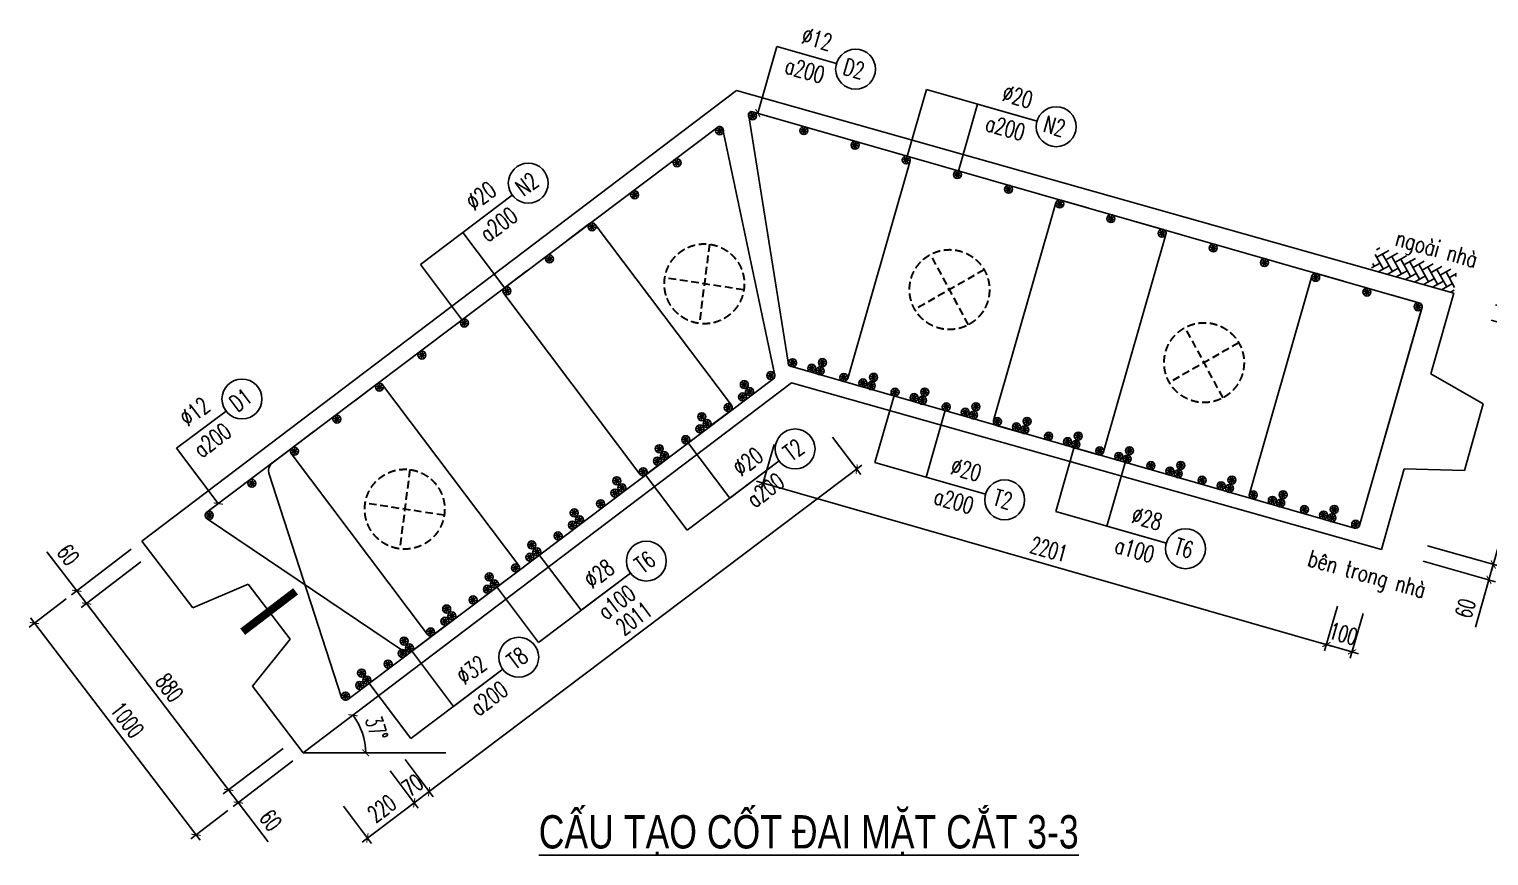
# Model space of a CAD drawing. Header units: millimetres. Extents: x -143483 to 1166745, y -1448440 to -1202244.
# Drawn here: x 600831 to 622762, y -1271234 to -1258819 of the extents above; entities that cross this region are included whole.
import ezdxf
from ezdxf.enums import TextEntityAlignment as Align

# ---------------------------------------------------------------- set-up
doc = ezdxf.new("R2010")
doc.units = ezdxf.units.MM
doc.header["$LTSCALE"] = 30
doc.header["$PDMODE"] = 3
doc.linetypes.add('DASHED', pattern=[19.05, 12.7, -6.35])
doc.layers.get('0').update_dxf_attribs({"lineweight": 9})
doc.layers.get('Defpoints').update_dxf_attribs({"lineweight": 9})
for name, color, linetype in [('ccu11-Cotthep', 9, 'Continuous'), ('ccu11-Dim', 8, 'Continuous'), ('ccu11-Hatch', 8, 'Continuous'), ('ccu11-Text', 31, 'Continuous'), ('ccu11-Thay', 7, 'Continuous'), ('ccu11-Thep', 4, 'Continuous'), ('ccu11-Thep doc', 4, 'Continuous'), ('ccu11-Thepdai', 6, 'Continuous')]:
    doc.layers.add(name, color=color, linetype=linetype)
doc.layers.add('ccu11-Khuat', color=9, linetype='DASHED', lineweight=30)
doc.layers.add('Vicom_thep doc', color=1, linetype='Continuous', lineweight=35)
doc.styles.add('ccu11-dim', font='vnsimli.shx', dxfattribs={"width": 0.65, "bigfont": 'bigfont.shx'})
doc.styles.add('ccu11-VnAvH-B', font='VHAVANB.TTF')
doc.styles.add('ccu11-vnsimli', font='vnsimli.shx', dxfattribs={"width": 0.8, "bigfont": 'vns.shx'})
doc.styles.add('ccu11-vnsimple', font='vnsimple.shx', dxfattribs={"bigfont": 'bigfont.shx'})
doc.styles.add('ccu11_simli', font='vnsimli.shx', dxfattribs={"width": 0.8})
doc.dimstyles.new('ccu11-100', dxfattribs={"dimscale": 100, "dimtxt": 2.5, "dimasz": 1, "dimexe": 1, "dimexo": 2, "dimgap": 1, "dimtad": 1, "dimdec": 0, "dimdsep": 46, "dimtxsty": 'ccu11-dim', "dimblk": 'ARCHTICK', "dimcen": -1, "dimdle": 1, "dimclrd": 256, "dimclre": 256, "dimclrt": 3, "dimadec": 0, "dimazin": 2, "dimtfac": 0.1, "dimtdec": 0, "dimtmove": 0, "dimatfit": 1, "dimldrblk": 'ARCHTICK', "dimfxl": 0, "dimtvp": 0.833333, "dimtolj": 1, "dimtzin": 12, "dimarcsym": 0})
doc.dimstyles.new('ccu11-100x4', dxfattribs={"dimscale": 100, "dimtxt": 2.5, "dimasz": 1, "dimexe": 1, "dimexo": 2, "dimgap": 1, "dimtad": 1, "dimdec": 0, "dimlfac": 0.25, "dimdsep": 46, "dimtxsty": 'ccu11-dim', "dimblk": 'ARCHTICK', "dimcen": -1, "dimdle": 1, "dimclrd": 256, "dimclre": 256, "dimclrt": 3, "dimadec": 0, "dimazin": 2, "dimtfac": 0.1, "dimtdec": 0, "dimtmove": 0, "dimatfit": 1, "dimldrblk": 'ARCHTICK', "dimfxl": 0, "dimtvp": 0.833333, "dimtolj": 1, "dimtzin": 12, "dimarcsym": 0})

# ---------------------------------------------------------------- blocks, each defined once
blk = doc.blocks.new('_ARCHTICK')
at = {"color": 0, "linetype": 'ByBlock', "const_width": 0.15}
blk.add_lwpolyline([(-0.5, -0.5), (0.5, 0.5)], dxfattribs=at)
blk = doc.blocks.new('*D2979')
at = {"layer": 'ccu11-Dim', "lineweight": -2, "transparency": 16777216}
blk.add_arc((604950, -1269689), 937, 360, 37.1599, dxfattribs=at)
at = {"layer": 'Defpoints', "color": 0, "transparency": 16777216}
for p in [(612286, -1264129), (605865, -1269488), (604950, -1269689), (604950, -1269689), (608129, -1269689)]:
    blk.add_point(p, dxfattribs=at)
at = {"layer": 'ccu11-Dim', "lineweight": -2, "transparency": 16777216, "xscale": 100, "yscale": 100, "zscale": 100}
for p, rotation in [((605696, -1269123), 127.1599090469775), ((605887, -1269689), 269.9999999999999)]:
    blk.add_blockref('_ARCHTICK', p, dxfattribs=dict(at, rotation=rotation))
at = {"layer": 'ccu11-Dim', "color": 3, "transparency": 16777216, "insert": (606051, -1269319), "char_height": 250, "attachment_point": 5, "rotation": 288.58, "style": 'ccu11-dim'}
blk.add_mtext('\\A1;37\\M+1818B', dxfattribs=at)
blk = doc.blocks.new('*D2980')
at = {"layer": 'ccu11-Dim', "linetype": 'ByBlock', "lineweight": -2, "ltscale": 30, "transparency": 16777216}
for p, q in [((601547, -1267254), (601098, -1266666)), ((602365, -1266630), (601467, -1267315)), ((602510, -1266821), (601613, -1267505)), ((601693, -1267445), (601547, -1267254)), ((601693, -1267445), (601753, -1267524))]:
    blk.add_line(p, q, dxfattribs=at)
at = {"layer": 'Defpoints', "color": 0, "linetype": 'ByBlock', "ltscale": 30, "transparency": 16777216}
for p in [(602524, -1266509), (602669, -1266700), (601693, -1267445)]:
    blk.add_point(p, dxfattribs=at)
at = {"layer": 'ccu11-Dim', "linetype": 'ByBlock', "lineweight": -2, "ltscale": 30, "transparency": 16777216, "xscale": 100, "yscale": 100, "zscale": 100}
for p, rotation in [((601547, -1267254), 307.3414812402038), ((601693, -1267445), 127.3414812402038)]:
    blk.add_blockref('_ARCHTICK', p, dxfattribs=dict(at, rotation=rotation))
at = {"layer": 'ccu11-Dim', "color": 3, "linetype": 'ByBlock', "ltscale": 30, "transparency": 16777216, "insert": (601418, -1266714), "char_height": 250, "attachment_point": 5, "rotation": 307.3415, "style": 'ccu11-dim'}
blk.add_mtext('\\A1;60', dxfattribs=at)
blk = doc.blocks.new('*D2981')
at = {"layer": 'ccu11-Dim', "linetype": 'ByBlock', "lineweight": -2, "ltscale": 30, "transparency": 16777216}
for p, q in [((602510, -1266821), (601613, -1267505)), ((601632, -1267365), (603888, -1270323)), ((604645, -1269620), (603748, -1270304))]:
    blk.add_line(p, q, dxfattribs=at)
at = {"layer": 'Defpoints', "color": 0, "linetype": 'ByBlock', "ltscale": 30, "transparency": 16777216}
for p in [(602669, -1266700), (604804, -1269498), (603828, -1270243)]:
    blk.add_point(p, dxfattribs=at)
at = {"layer": 'ccu11-Dim', "linetype": 'ByBlock', "lineweight": -2, "ltscale": 30, "transparency": 16777216, "xscale": 100, "yscale": 100, "zscale": 100}
for p, rotation in [((601693, -1267445), 127.3414812402038), ((603828, -1270243), 307.3414812402038)]:
    blk.add_blockref('_ARCHTICK', p, dxfattribs=dict(at, rotation=rotation))
at = {"layer": 'ccu11-Dim', "color": 3, "linetype": 'ByBlock', "ltscale": 30, "transparency": 16777216, "insert": (602939, -1268708), "char_height": 250, "attachment_point": 5, "rotation": 307.3415, "style": 'ccu11-dim'}
blk.add_mtext('\\A1;880', dxfattribs=at)
blk = doc.blocks.new('*D2982')
at = {"layer": 'ccu11-Dim', "linetype": 'ByBlock', "lineweight": -2, "ltscale": 30, "transparency": 16777216}
for p, q in [((604645, -1269620), (603748, -1270304)), ((604791, -1269810), (603894, -1270495)), ((603828, -1270243), (603767, -1270164)), ((603828, -1270243), (603973, -1270434)), ((603973, -1270434), (604422, -1271022))]:
    blk.add_line(p, q, dxfattribs=at)
at = {"layer": 'Defpoints', "color": 0, "linetype": 'ByBlock', "ltscale": 30, "transparency": 16777216}
for p in [(604804, -1269498), (604950, -1269689), (603828, -1270243)]:
    blk.add_point(p, dxfattribs=at)
at = {"layer": 'ccu11-Dim', "linetype": 'ByBlock', "lineweight": -2, "ltscale": 30, "transparency": 16777216, "xscale": 100, "yscale": 100, "zscale": 100}
for p, rotation in [((603828, -1270243), 307.3414812402038), ((603973, -1270434), 127.3414812402038)]:
    blk.add_blockref('_ARCHTICK', p, dxfattribs=dict(at, rotation=rotation))
at = {"layer": 'ccu11-Dim', "color": 3, "linetype": 'ByBlock', "ltscale": 30, "transparency": 16777216, "insert": (604460, -1270701), "char_height": 250, "attachment_point": 5, "rotation": 307.3415, "style": 'ccu11-dim'}
blk.add_mtext('\\A1;60', dxfattribs=at)
blk = doc.blocks.new('*D2983')
at = {"layer": 'ccu11-Dim', "linetype": 'ByBlock', "lineweight": -2, "ltscale": 30, "transparency": 16777216}
for p, q in [((601388, -1267375), (600831, -1267800)), ((600850, -1267660), (603398, -1270999)), ((603814, -1270555), (603258, -1270980))]:
    blk.add_line(p, q, dxfattribs=at)
at = {"layer": 'Defpoints', "color": 0, "linetype": 'ByBlock', "ltscale": 30, "transparency": 16777216}
for p in [(601547, -1267254), (603973, -1270434), (603337, -1270919)]:
    blk.add_point(p, dxfattribs=at)
at = {"layer": 'ccu11-Dim', "linetype": 'ByBlock', "lineweight": -2, "ltscale": 30, "transparency": 16777216, "xscale": 100, "yscale": 100, "zscale": 100}
for p, rotation in [((600911, -1267739), 127.3414812402038), ((603337, -1270919), 307.3414812402038)]:
    blk.add_blockref('_ARCHTICK', p, dxfattribs=dict(at, rotation=rotation))
at = {"layer": 'ccu11-Dim', "color": 3, "linetype": 'ByBlock', "ltscale": 30, "transparency": 16777216, "insert": (602303, -1269193), "char_height": 250, "attachment_point": 5, "rotation": 307.3415, "style": 'ccu11-dim'}
blk.add_mtext('\\A1;1000', dxfattribs=at)
blk = doc.blocks.new('*D2984')
at = {"layer": 'ccu11-Dim', "linetype": 'ByBlock', "lineweight": -2, "ltscale": 30, "transparency": 16777216}
for p, q in [((623851, -1263240), (624053, -1262528)), ((622862, -1262961), (623948, -1263267)), ((622797, -1263191), (623882, -1263498)), ((623786, -1263471), (623851, -1263240)), ((623786, -1263471), (623759, -1263567))]:
    blk.add_line(p, q, dxfattribs=at)
at = {"layer": 'Defpoints', "color": 0, "linetype": 'ByBlock', "ltscale": 30, "transparency": 16777216}
for p in [(622669, -1262906), (622604, -1263137), (623786, -1263471)]:
    blk.add_point(p, dxfattribs=at)
at = {"layer": 'ccu11-Dim', "linetype": 'ByBlock', "lineweight": -2, "ltscale": 30, "transparency": 16777216, "xscale": 100, "yscale": 100, "zscale": 100}
for p, rotation in [((623851, -1263240), 254.2212265871178), ((623786, -1263471), 74.22122658711788)]:
    blk.add_blockref('_ARCHTICK', p, dxfattribs=dict(at, rotation=rotation))
at = {"layer": 'ccu11-Dim', "color": 3, "linetype": 'ByBlock', "ltscale": 30, "transparency": 16777216, "insert": (623773, -1262690), "char_height": 250, "attachment_point": 5, "rotation": 74.2212, "style": 'ccu11-dim'}
blk.add_mtext('\\A1;60', dxfattribs=at)
blk = doc.blocks.new('*D2985')
at = {"layer": 'ccu11-Dim', "linetype": 'ByBlock', "lineweight": -2, "ltscale": 30, "transparency": 16777216}
for p, q in [((622797, -1263191), (623882, -1263498)), ((623813, -1263375), (622802, -1266955)), ((621839, -1266579), (622925, -1266886))]:
    blk.add_line(p, q, dxfattribs=at)
at = {"layer": 'Defpoints', "color": 0, "linetype": 'ByBlock', "ltscale": 30, "transparency": 16777216}
for p in [(622604, -1263137), (621647, -1266524), (622829, -1266858)]:
    blk.add_point(p, dxfattribs=at)
at = {"layer": 'ccu11-Dim', "linetype": 'ByBlock', "lineweight": -2, "ltscale": 30, "transparency": 16777216, "xscale": 100, "yscale": 100, "zscale": 100}
for p, rotation in [((623786, -1263471), 74.22122658711785), ((622829, -1266858), 254.2212265871178)]:
    blk.add_blockref('_ARCHTICK', p, dxfattribs=dict(at, rotation=rotation))
at = {"layer": 'ccu11-Dim', "color": 3, "linetype": 'ByBlock', "ltscale": 30, "transparency": 16777216, "insert": (623091, -1265104), "char_height": 250, "attachment_point": 5, "rotation": 74.2212, "style": 'ccu11-dim'}
blk.add_mtext('\\A1;880', dxfattribs=at)
blk = doc.blocks.new('*D2986')
at = {"layer": 'ccu11-Dim', "linetype": 'ByBlock', "lineweight": -2, "ltscale": 30, "transparency": 16777216}
for p, q in [((621839, -1266579), (622925, -1266886)), ((621774, -1266810), (622860, -1267117)), ((622829, -1266858), (622764, -1267089)), ((622829, -1266858), (622856, -1266762)), ((622764, -1267089), (622563, -1267801))]:
    blk.add_line(p, q, dxfattribs=at)
at = {"layer": 'Defpoints', "color": 0, "linetype": 'ByBlock', "ltscale": 30, "transparency": 16777216}
for p in [(621647, -1266524), (621582, -1266755), (622829, -1266858)]:
    blk.add_point(p, dxfattribs=at)
at = {"layer": 'ccu11-Dim', "linetype": 'ByBlock', "lineweight": -2, "ltscale": 30, "transparency": 16777216, "xscale": 100, "yscale": 100, "zscale": 100}
for p, rotation in [((622829, -1266858), 254.2212265871178), ((622764, -1267089), 74.22122658711785)]:
    blk.add_blockref('_ARCHTICK', p, dxfattribs=dict(at, rotation=rotation))
at = {"layer": 'ccu11-Dim', "color": 3, "linetype": 'ByBlock', "ltscale": 30, "transparency": 16777216, "insert": (622409, -1267517), "char_height": 250, "attachment_point": 5, "rotation": 74.2212, "style": 'ccu11-dim'}
blk.add_mtext('\\A1;60', dxfattribs=at)
blk = doc.blocks.new('MCT')
at = {"ltscale": 0.005}
for p, q in [((-0.49, 0), (0.49, 0)), ((0.35, -0.35), (-0.35, 0.35)), ((-0.35, -0.35), (0.35, 0.35)), ((0, -0.49), (0, 0.49))]:
    blk.add_line(p, q, dxfattribs=at)
blk.add_circle((0, 0), 0.492, dxfattribs=at)
blk = doc.blocks.new('*U1134')
at = {"layer": 'ccu11-Thep doc', "xscale": -121.9200000001001, "yscale": 121.9200000001001, "zscale": 121.92, "rotation": 270}
blk.add_blockref('MCT', (0, 0), dxfattribs=at)
blk = doc.blocks.new('*U1135')
at = {"layer": 'ccu11-Thep doc', "color": 0, "linetype": 'ByBlock', "lineweight": -2, "transparency": 16777216}
for p in [(0, 0), (800, 0), (1600, 0), (2400, 0), (3200, 0), (4000, 0), (4800, 0), (5600, 0), (6400, 0), (7200, 0), (8000, 0), (8800, 0)]:
    blk.add_blockref('*U1134', p, dxfattribs=at)
blk = doc.blocks.new('*U1136')
at = {"layer": 'ccu11-Thep doc', "xscale": -121.9200000001001, "yscale": 121.9200000001001, "zscale": 121.92, "rotation": 270}
blk.add_blockref('MCT', (0, 0), dxfattribs=at)
blk = doc.blocks.new('*U1137')
at = {"layer": 'ccu11-Thep doc', "color": 0, "linetype": 'ByBlock', "lineweight": -2, "transparency": 16777216}
for p in [(0, 0), (800, 0), (1600, 0), (2400, 0), (3200, 0), (4000, 0), (4800, 0), (5600, 0), (6400, 0), (7200, 0), (8000, 0)]:
    blk.add_blockref('*U1136', p, dxfattribs=at)
blk = doc.blocks.new('SHD')
at = {"layer": 'ccu11-Cotthep'}
blk.add_circle((300, 0), 300, dxfattribs=at)
at = {"layer": 'ccu11-Cotthep', "color": 31, "style": 'ccu11_simli', "width": 0.8}
blk.add_attdef('DK', text='', height=250, dxfattribs=at).set_placement((-101, 65), align=Align.BOTTOM_RIGHT)
blk.add_attdef('KH', text='', height=250, dxfattribs=at).set_placement((300, 0), align=Align.MIDDLE)
blk.add_attdef('KC', text='', height=250, dxfattribs=at).set_placement((-101, -142), align=Align.TOP_RIGHT)
blk = doc.blocks.new('*D2988')
at = {"layer": 'ccu11-Dim', "linetype": 'ByBlock', "lineweight": -2, "ltscale": 30, "transparency": 16777216}
for p, q in [((606255, -1269958), (606676, -1270517)), ((605833, -1271027), (606696, -1270377)), ((605552, -1270488), (605973, -1271047))]:
    blk.add_line(p, q, dxfattribs=at)
at = {"layer": 'Defpoints', "color": 0, "linetype": 'ByBlock', "ltscale": 30, "transparency": 16777216}
for p in [(606134, -1269799), (605431, -1270328), (606616, -1270438)]:
    blk.add_point(p, dxfattribs=at)
at = {"layer": 'ccu11-Dim', "linetype": 'ByBlock', "lineweight": -2, "ltscale": 30, "transparency": 16777216, "xscale": 100, "yscale": 100, "zscale": 100}
for p, rotation in [((606616, -1270438), 37.00000000449226), ((605913, -1270967), 217.0000000044922)]:
    blk.add_blockref('_ARCHTICK', p, dxfattribs=dict(at, rotation=rotation))
at = {"layer": 'ccu11-Dim', "color": 3, "linetype": 'ByBlock', "ltscale": 30, "transparency": 16777216, "insert": (606129, -1270523), "char_height": 250, "attachment_point": 5, "rotation": 37, "style": 'ccu11-dim'}
blk.add_mtext('\\A1;220', dxfattribs=at)
blk = doc.blocks.new('*D2989')
at = {"layer": 'ccu11-Dim', "linetype": 'ByBlock', "lineweight": -2, "ltscale": 30, "transparency": 16777216}
for p, q in [((606255, -1269958), (606676, -1270517)), ((606478, -1269790), (606900, -1270349)), ((606616, -1270438), (606839, -1270269)), ((606839, -1270269), (606919, -1270209)), ((606616, -1270438), (606536, -1270498))]:
    blk.add_line(p, q, dxfattribs=at)
at = {"layer": 'Defpoints', "color": 0, "linetype": 'ByBlock', "ltscale": 30, "transparency": 16777216}
for p in [(606358, -1269630), (606134, -1269799), (606839, -1270269)]:
    blk.add_point(p, dxfattribs=at)
at = {"layer": 'ccu11-Dim', "linetype": 'ByBlock', "lineweight": -2, "ltscale": 30, "transparency": 16777216, "xscale": 100, "yscale": 100, "zscale": 100}
for p, rotation in [((606839, -1270269), 217.0000000044922), ((606616, -1270438), 37.00000000449227)]:
    blk.add_blockref('_ARCHTICK', p, dxfattribs=dict(at, rotation=rotation))
at = {"layer": 'ccu11-Dim', "color": 3, "linetype": 'ByBlock', "ltscale": 30, "transparency": 16777216, "insert": (606592, -1270174), "char_height": 250, "attachment_point": 5, "rotation": 37, "style": 'ccu11-dim'}
blk.add_mtext('\\A1;70', dxfattribs=at)
blk = doc.blocks.new('*D2990')
at = {"layer": 'ccu11-Dim', "linetype": 'ByBlock', "lineweight": -2, "ltscale": 30, "transparency": 16777216}
for p, q in [((612903, -1264948), (613325, -1265507)), ((613344, -1265367), (606759, -1270329)), ((606478, -1269790), (606900, -1270349))]:
    blk.add_line(p, q, dxfattribs=at)
at = {"layer": 'Defpoints', "color": 0, "linetype": 'ByBlock', "ltscale": 30, "transparency": 16777216}
for p in [(612783, -1264788), (606358, -1269630), (606839, -1270269)]:
    blk.add_point(p, dxfattribs=at)
at = {"layer": 'ccu11-Dim', "linetype": 'ByBlock', "lineweight": -2, "ltscale": 30, "transparency": 16777216, "xscale": 100, "yscale": 100, "zscale": 100}
for p, rotation in [((613264, -1265427), 37.00000000449227), ((606839, -1270269), 217.0000000044922)]:
    blk.add_blockref('_ARCHTICK', p, dxfattribs=dict(at, rotation=rotation))
at = {"layer": 'ccu11-Dim', "color": 3, "linetype": 'ByBlock', "ltscale": 30, "transparency": 16777216, "insert": (609917, -1267668), "char_height": 250, "attachment_point": 5, "rotation": 37, "style": 'ccu11-dim'}
blk.add_mtext('\\A1;2011', dxfattribs=at)
blk = doc.blocks.new('*U1140')
at = {"layer": 'ccu11-Thep doc', "xscale": -121.9200000001001, "yscale": 121.9200000001001, "zscale": 121.92, "rotation": 270}
blk.add_blockref('MCT', (0, 0), dxfattribs=at)
blk = doc.blocks.new('*U1141')
at = {"layer": 'ccu11-Thep doc', "color": 0, "linetype": 'ByBlock', "lineweight": -2, "transparency": 16777216}
for p in [(0, 0), (800, 0), (1600, 0), (2400, 0), (3200, 0), (4000, 0), (4800, 0), (5600, 0), (6400, 0), (7200, 0), (8000, 0), (8800, 0), (9600, 0), (10400, 0)]:
    blk.add_blockref('*U1140', p, dxfattribs=at)
blk = doc.blocks.new('*U1138')
at = {"layer": 'ccu11-Thep doc', "xscale": -121.9200000001001, "yscale": 121.9200000001001, "zscale": 121.92, "rotation": 270}
blk.add_blockref('MCT', (0, 0), dxfattribs=at)
blk = doc.blocks.new('*U1139')
at = {"layer": 'ccu11-Thep doc', "color": 0, "linetype": 'ByBlock', "lineweight": -2, "transparency": 16777216}
for p in [(0, 0), (800, 0), (1600, 0), (2400, 0), (3200, 0), (4000, 0), (4800, 0), (5600, 0), (6400, 0), (7200, 0), (8000, 0), (8800, 0)]:
    blk.add_blockref('*U1138', p, dxfattribs=at)
blk = doc.blocks.new('*D2991')
at = {"layer": 'ccu11-Dim', "linetype": 'ByBlock', "lineweight": -2, "ltscale": 30, "transparency": 16777216}
for p, q in [((612024, -1265054), (611830, -1265730)), ((620418, -1268088), (611761, -1265606)), ((620487, -1267484), (620294, -1268157))]:
    blk.add_line(p, q, dxfattribs=at)
at = {"layer": 'Defpoints', "color": 0, "linetype": 'ByBlock', "ltscale": 30, "transparency": 16777216}
for p in [(612079, -1264861), (611857, -1265634), (620542, -1267292)]:
    blk.add_point(p, dxfattribs=at)
at = {"layer": 'ccu11-Dim', "linetype": 'ByBlock', "lineweight": -2, "ltscale": 30, "transparency": 16777216, "xscale": 100, "yscale": 100, "zscale": 100}
for p, rotation in [((611857, -1265634), 163.9999999969048), ((620322, -1268061), 343.9999999969048)]:
    blk.add_blockref('_ARCHTICK', p, dxfattribs=dict(at, rotation=rotation))
at = {"layer": 'ccu11-Dim', "color": 3, "linetype": 'ByBlock', "ltscale": 30, "transparency": 16777216, "insert": (616152, -1266631), "char_height": 250, "attachment_point": 5, "rotation": 344, "style": 'ccu11-dim'}
blk.add_mtext('\\A1;2201', dxfattribs=at)
blk = doc.blocks.new('*D2992')
at = {"layer": 'ccu11-Dim', "linetype": 'ByBlock', "lineweight": -2, "ltscale": 30, "transparency": 16777216}
for p, q in [((620487, -1267484), (620294, -1268157)), ((620872, -1267594), (620679, -1268267)), ((620322, -1268061), (620226, -1268033)), ((620322, -1268061), (620706, -1268171)), ((620706, -1268171), (620802, -1268199))]:
    blk.add_line(p, q, dxfattribs=at)
at = {"layer": 'Defpoints', "color": 0, "linetype": 'ByBlock', "ltscale": 30, "transparency": 16777216}
for p in [(620542, -1267292), (620927, -1267402), (620706, -1268171)]:
    blk.add_point(p, dxfattribs=at)
at = {"layer": 'ccu11-Dim', "linetype": 'ByBlock', "lineweight": -2, "ltscale": 30, "transparency": 16777216, "xscale": 100, "yscale": 100, "zscale": 100}
for p, rotation in [((620322, -1268061), 343.9999999969048), ((620706, -1268171), 163.9999999969048)]:
    blk.add_blockref('_ARCHTICK', p, dxfattribs=dict(at, rotation=rotation))
at = {"layer": 'ccu11-Dim', "color": 3, "linetype": 'ByBlock', "ltscale": 30, "transparency": 16777216, "insert": (620576, -1267900), "char_height": 250, "attachment_point": 5, "rotation": 344, "style": 'ccu11-dim'}
blk.add_mtext('\\A1;100', dxfattribs=at)
blk = doc.blocks.new('ccu11_block_thep')
at = {"layer": 'ccu11-Thep', "color": 3}
for p, q in [((-0.4, 0), (0.4, 0)), ((-0.28, 0.28), (0.28, -0.28)), ((0.28, 0.28), (-0.28, -0.28)), ((0, 0.4), (0, -0.4))]:
    blk.add_line(p, q, dxfattribs=at)
at = {"layer": 'ccu11-Thep', "color": 1, "const_width": 0.0667}
blk.add_lwpolyline([(-0.4, 0, 1), (0.4, 0, 1), (-0.4, 0, 1)], format="xyb", dxfattribs=at)
at = {"layer": 'ccu11-Thep', "color": 1}
blk.add_circle((0, 0), 0.4, dxfattribs=at)
blk = doc.blocks.new('*U1142')
at = {"layer": 'Vicom_thep doc', "xscale": -150, "yscale": 150, "zscale": 150, "rotation": 180}
blk.add_blockref('ccu11_block_thep', (0, 0), dxfattribs=at)
blk = doc.blocks.new('*U1143')
at = {"layer": 'ccu11-Thep doc', "color": 0, "linetype": 'ByBlock', "lineweight": -2, "transparency": 16777216}
for p in [(0, 0), (800, 0), (1600, 0), (2400, 0), (3200, 0), (4000, 0), (4800, 0), (5600, 0), (6400, 0), (7200, 0)]:
    blk.add_blockref('*U1142', p, dxfattribs=at)
blk = doc.blocks.new('*U1152')
at = {"layer": 'Vicom_thep doc', "xscale": -150, "yscale": 150, "zscale": 150, "rotation": 180}
blk.add_blockref('ccu11_block_thep', (0, 0), dxfattribs=at)
blk = doc.blocks.new('*U1153')
at = {"layer": 'ccu11-Thep doc', "color": 0, "linetype": 'ByBlock', "lineweight": -2, "transparency": 16777216}
for p in [(0, 0), (800, 0), (1600, 0), (2400, 0), (3200, 0), (4000, 0), (4800, 0), (5600, 0), (6400, 0), (7200, 0)]:
    blk.add_blockref('*U1152', p, dxfattribs=at)
blk = doc.blocks.new('*U1130')
at = {"layer": 'Vicom_thep doc', "xscale": -150, "yscale": 150, "zscale": 150, "rotation": 180}
blk.add_blockref('ccu11_block_thep', (0, 0), dxfattribs=at)
blk = doc.blocks.new('*U1131')
at = {"layer": 'ccu11-Thep doc', "color": 0, "linetype": 'ByBlock', "lineweight": -2, "transparency": 16777216}
for p in [(0, 0), (800, 0), (1600, 0), (2400, 0), (3200, 0), (4000, 0), (4800, 0), (5600, 0), (6400, 0), (7200, 0), (8000, 0)]:
    blk.add_blockref('*U1130', p, dxfattribs=at)
blk = doc.blocks.new('*U1132')
at = {"layer": 'Vicom_thep doc', "xscale": -150, "yscale": 150, "zscale": 150, "rotation": 180}
blk.add_blockref('ccu11_block_thep', (0, 0), dxfattribs=at)
blk = doc.blocks.new('*U1133')
at = {"layer": 'ccu11-Thep doc', "color": 0, "linetype": 'ByBlock', "lineweight": -2, "transparency": 16777216}
for p in [(0, 0), (800, 0), (1600, 0), (2400, 0), (3200, 0), (4000, 0), (4800, 0), (5600, 0), (6400, 0), (7200, 0), (8000, 0)]:
    blk.add_blockref('*U1132', p, dxfattribs=at)
blk = doc.blocks.new('*U1165')
at = {"layer": 'Vicom_thep doc', "xscale": -150, "yscale": 150, "zscale": 150, "rotation": 180}
blk.add_blockref('ccu11_block_thep', (0, 0), dxfattribs=at)
blk = doc.blocks.new('*U1166')
at = {"layer": 'ccu11-Thep doc', "color": 0, "linetype": 'ByBlock', "lineweight": -2, "transparency": 16777216}
for p in [(0, 0), (800, 0), (1600, 0), (2400, 0), (3200, 0), (4000, 0), (4800, 0), (5600, 0), (6400, 0), (7200, 0)]:
    blk.add_blockref('*U1165', p, dxfattribs=at)
blk = doc.blocks.new('*U1167')
at = {"layer": 'Vicom_thep doc', "xscale": -150, "yscale": 150, "zscale": 150, "rotation": 180}
blk.add_blockref('ccu11_block_thep', (0, 0), dxfattribs=at)
blk = doc.blocks.new('*U1168')
at = {"layer": 'ccu11-Thep doc', "color": 0, "linetype": 'ByBlock', "lineweight": -2, "transparency": 16777216}
for p in [(0, 0), (800, 0), (1600, 0), (2400, 0), (3200, 0), (4000, 0), (4800, 0), (5600, 0), (6400, 0), (7200, 0), (8000, 0)]:
    blk.add_blockref('*U1167', p, dxfattribs=at)

msp = doc.modelspace()

# ---------------------------------------------------------------- hatches: boundary and pattern name
at = {"layer": 'ccu11-Hatch', "ltscale": 10}
h = msp.add_hatch(dxfattribs=at)
h.set_pattern_fill('AR-HBONE', color=256, scale=25, angle=254.221227, style=0)
h.set_pattern_definition([(29.2212266, (-2034888.12, 1334059.86), (136.0924299, -38.4558258), [300, -100]), (299.2212266, (-2034800.84, 1334108.68), (136.0924299, -38.4558258), [300, -100])])
h.paths.add_polyline_path([(621087.22, -1262092.52), (620991.31, -1262431.96), (622234.97, -1262783.38), (622283.81, -1262452.9)])

# ---------------------------------------------------------------- linework, layer by layer
at = {"layer": 'ccu11-Dim'}
msp.add_lwpolyline([(604949.82, -1269689), (607092.26, -1269689)], dxfattribs=at)
at = {"layer": 'ccu11-Khuat', "ltscale": 0.3}
for p, q in [((611051.58, -1262048.1), (610898.92, -1263238.35)), ((614943.17, -1263258.11), (614374.1, -1262201.63)), ((615179.86, -1262432.67), (614137.41, -1263027.06)), ((611568.36, -1262733.89), (610382.14, -1262552.56)), ((618768.47, -1264355), (618199.4, -1263298.51)), ((619005.16, -1263529.56), (617962.71, -1264123.95)), ((606550.02, -1265433.31), (606397.36, -1266623.56)), ((607066.8, -1266119.1), (605880.58, -1265937.77))]:
    msp.add_line(p, q, dxfattribs=at)
for centre in [(610975.25, -1262643.23), (614658.64, -1262729.87), (618483.94, -1263826.76), (606473.69, -1266028.44)]:
    msp.add_circle(centre, 600, dxfattribs=at)
at = {"layer": 'ccu11-Thay'}
for p, q in [((611457, -1259737.83), (602523.55, -1266508.84)), ((622234.97, -1262783.38), (611457, -1259737.83)), ((622234.97, -1262783.38), (621892.34, -1263995.9)), ((621892.34, -1263995.9), (622679.13, -1264446.84)), ((604949.82, -1269689), (612285.91, -1264128.69)), ((612285.91, -1264128.69), (621147.27, -1266632.65)), ((622679.13, -1264446.84), (622396.33, -1265447.65)), ((621489.9, -1265420.13), (621147.27, -1266632.65)), ((622396.33, -1265447.65), (621489.9, -1265420.13)), ((603287.83, -1267510.6), (602523.56, -1266508.86)), ((604120.72, -1267151.88), (603287.83, -1267510.6)), ((604185.54, -1268687.25), (604751.54, -1267978.71)), ((604949.82, -1269689), (604185.54, -1268687.25))]:
    msp.add_line(p, q, dxfattribs=at)
msp.add_lwpolyline([(604120.72, -1267151.88), (604751.54, -1267978.71)], dxfattribs=at)
at = {"layer": 'ccu11-Thep', "const_width": 120}
msp.add_lwpolyline([(604833.83, -1267261.87), (604038.8, -1267868.43)], dxfattribs=at)
at = {"layer": 'ccu11-Thepdai'}
for points in [[(612268.48, -1263882.05), (620744.55, -1266312.52, 0.41421356), (620818.76, -1266271.38), (621758.69, -1262993.48, 0.41421356), (621724.41, -1262931.64), (611700.71, -1260057.39, 0.41421356), (611638.86, -1260091.67), (612234.2, -1263820.2, 0.41421356), (612268.48, -1263882.05)], [(605041.53, -1264911.86), (604466.14, -1265345.44, 0.23620228), (604432.69, -1265486.78), (605525.29, -1268854.03, 0.5204497), (605618.77, -1268884.39), (612017.06, -1264062.93, 0.41421356), (612026.9, -1263992.91), (611246.51, -1260298.67, 0.41421356), (611176.49, -1260288.83), (603500.38, -1266073.19, 0.5204497), (603503.79, -1266171.42), (606439.45, -1268149.83, 0.23620228), (606584.53, -1268156.64), (607159.92, -1267723.05)], [(613620.97, -1260608.01), (614024.7, -1260723.78, -0.41421356), (614065.84, -1260798), (613128.67, -1264066.29, -0.41421356), (613054.46, -1264107.42), (612650.73, -1263991.66)], [(616735.46, -1261501.08), (616331.73, -1261385.31, 0.41421356), (616257.51, -1261426.45), (615320.35, -1264694.74, 0.41421356), (615361.48, -1264768.95), (615765.21, -1264884.72)], [(608916.35, -1261991.97), (609251.77, -1261739.21, -0.41421356), (609335.8, -1261751.02), (611381.97, -1264466.38, -0.41421356), (611370.16, -1264550.41), (611034.74, -1264803.17)], [(617466.02, -1261710.56), (617869.75, -1261826.33, -0.41421356), (617910.88, -1261900.55), (616973.72, -1265168.84, -0.41421356), (616899.5, -1265209.97), (616495.77, -1265094.2)], [(608309.38, -1262449.35), (607973.96, -1262702.11, 0.41421356), (607962.15, -1262786.14), (610008.32, -1265501.5, 0.41421356), (610092.35, -1265513.31), (610427.77, -1265260.55)], [(620580.5, -1262603.63), (620176.77, -1262487.86, 0.41421356), (620102.56, -1262529), (619165.39, -1265797.29, 0.41421356), (619206.53, -1265871.5), (619610.26, -1265987.27)], [(621311.06, -1262813.11), (621714.79, -1262928.88, -0.41421356), (621755.93, -1263003.09), (620818.76, -1266271.38, -0.41421356), (620744.55, -1266312.52), (620340.82, -1266196.75)], [(605721.81, -1264399.23), (606057.23, -1264146.47, -0.41421356), (606141.26, -1264158.28), (608187.43, -1266873.64, -0.41421356), (608175.62, -1266957.67), (607840.19, -1267210.43)], [(605114.84, -1264856.61), (604779.42, -1265109.37, 0.41421356), (604767.61, -1265193.4), (606813.78, -1267908.76, 0.41421356), (606897.8, -1267920.57), (607233.23, -1267667.81)]]:
    msp.add_lwpolyline(points, format="xyb", dxfattribs=at)

# ---------------------------------------------------------------- block references
at = {"layer": 'ccu11-Cotthep'}
ref = msp.add_blockref('SHD', (612959.37, -1259336.02), dxfattribs=dict(at, rotation=344))
ref.add_attrib('KH', 'D2', dxfattribs={"color": 31, "height": 250, "rotation": 344, "style": 'ccu11-vnsimple', "width": 0.7}).set_placement((613223.72, -1259411.82), align=Align.MIDDLE_CENTER)
ref.add_attrib('KC', 'a200', dxfattribs={"color": 31, "height": 250, "rotation": 344, "style": 'ccu11-vnsimple', "width": 0.7}).set_placement((612519.83, -1259314.01), align=Align.TOP_CENTER)
ref.add_attrib('DK', '`12', dxfattribs={"color": 31, "height": 250, "rotation": 344, "style": 'ccu11-vnsimple', "width": 0.7}).set_placement((612614.01, -1259158.97), align=Align.BOTTOM_CENTER)
ref = msp.add_blockref('SHD', (615973.48, -1260200.3), dxfattribs=dict(at, rotation=344))
ref.add_attrib('KH', 'N2', dxfattribs={"color": 31, "height": 250, "rotation": 344, "style": 'ccu11-vnsimple', "width": 0.7}).set_placement((616237.83, -1260276.1), align=Align.MIDDLE_CENTER)
ref.add_attrib('KC', 'a200', dxfattribs={"color": 31, "height": 250, "rotation": 344, "style": 'ccu11-vnsimple', "width": 0.7}).set_placement((615533.94, -1260178.3), align=Align.TOP_CENTER)
ref.add_attrib('DK', '`20', dxfattribs={"color": 31, "height": 250, "rotation": 344, "style": 'ccu11-vnsimple', "width": 0.7}).set_placement((615628.12, -1260023.25), align=Align.BOTTOM_CENTER)
ref = msp.add_blockref('SHD', (608089.79, -1261312.16), dxfattribs=dict(at, rotation=37))
ref.add_attrib('KH', 'N2', dxfattribs={"color": 31, "height": 250, "rotation": 37, "style": 'ccu11-vnsimple', "width": 0.7}).set_placement((608309.41, -1261146.66), align=Align.MIDDLE_CENTER)
ref.add_attrib('KC', 'a200', dxfattribs={"color": 31, "height": 250, "rotation": 37, "style": 'ccu11-vnsimple', "width": 0.7}).set_placement((607807.69, -1261649.95), align=Align.TOP_CENTER)
ref.add_attrib('DK', '`20', dxfattribs={"color": 31, "height": 250, "rotation": 37, "style": 'ccu11-vnsimple', "width": 0.7}).set_placement((607740.54, -1261481.42), align=Align.BOTTOM_CENTER)
ref = msp.add_blockref('SHD', (603788.49, -1264553.42), dxfattribs=dict(at, rotation=37))
ref.add_attrib('KH', 'D1', dxfattribs={"color": 31, "height": 250, "rotation": 37, "style": 'ccu11-vnsimple', "width": 0.7}).set_placement((604008.12, -1264387.92), align=Align.MIDDLE_CENTER)
ref.add_attrib('KC', 'a200', dxfattribs={"color": 31, "height": 250, "rotation": 37, "style": 'ccu11-vnsimple', "width": 0.7}).set_placement((603506.4, -1264891.21), align=Align.TOP_CENTER)
ref.add_attrib('DK', '`12', dxfattribs={"color": 31, "height": 250, "rotation": 37, "style": 'ccu11-vnsimple', "width": 0.7}).set_placement((603439.25, -1264722.68), align=Align.BOTTOM_CENTER)
ref = msp.add_blockref('SHD', (612099.29, -1265303.64), dxfattribs=dict(at, rotation=37))
ref.add_attrib('KH', 'T2', dxfattribs={"color": 31, "height": 250, "rotation": 37, "style": 'ccu11-vnsimple', "width": 0.7}).set_placement((612318.91, -1265138.14), align=Align.MIDDLE_CENTER)
ref.add_attrib('KC', 'a200', dxfattribs={"color": 31, "height": 250, "rotation": 37, "style": 'ccu11-vnsimple', "width": 0.7}).set_placement((611817.19, -1265641.43), align=Align.TOP_CENTER)
ref.add_attrib('DK', '`20', dxfattribs={"color": 31, "height": 250, "rotation": 37, "style": 'ccu11-vnsimple', "width": 0.7}).set_placement((611750.05, -1265472.9), align=Align.BOTTOM_CENTER)
ref = msp.add_blockref('SHD', (615198.73, -1265804.57), dxfattribs=dict(at, rotation=344))
ref.add_attrib('KH', 'T2', dxfattribs={"color": 31, "height": 250, "rotation": 344, "style": 'ccu11-vnsimple', "width": 0.7}).set_placement((615463.07, -1265880.37), align=Align.MIDDLE_CENTER)
ref.add_attrib('KC', 'a200', dxfattribs={"color": 31, "height": 250, "rotation": 344, "style": 'ccu11-vnsimple', "width": 0.7}).set_placement((614759.18, -1265782.56), align=Align.TOP_CENTER)
ref.add_attrib('DK', '`20', dxfattribs={"color": 31, "height": 250, "rotation": 344, "style": 'ccu11-vnsimple', "width": 0.7}).set_placement((614853.37, -1265627.51), align=Align.BOTTOM_CENTER)
ref = msp.add_blockref('SHD', (617916.95, -1266538.99), dxfattribs=dict(at, rotation=344))
ref.add_attrib('KH', 'T6', dxfattribs={"color": 31, "height": 250, "rotation": 344, "style": 'ccu11-vnsimple', "width": 0.7}).set_placement((618181.3, -1266614.79), align=Align.MIDDLE_CENTER)
ref.add_attrib('KC', 'a100', dxfattribs={"color": 31, "height": 250, "rotation": 344, "style": 'ccu11-vnsimple', "width": 0.7}).set_placement((617477.41, -1266516.98), align=Align.TOP_CENTER)
ref.add_attrib('DK', '`28', dxfattribs={"color": 31, "height": 250, "rotation": 344, "style": 'ccu11-vnsimple', "width": 0.7}).set_placement((617571.59, -1266361.93), align=Align.BOTTOM_CENTER)
ref = msp.add_blockref('SHD', (609864.04, -1266988.02), dxfattribs=dict(at, rotation=37))
ref.add_attrib('KH', 'T6', dxfattribs={"color": 31, "height": 250, "rotation": 37, "style": 'ccu11-vnsimple', "width": 0.7}).set_placement((610083.67, -1266822.52), align=Align.MIDDLE_CENTER)
ref.add_attrib('KC', 'a100', dxfattribs={"color": 31, "height": 250, "rotation": 37, "style": 'ccu11-vnsimple', "width": 0.7}).set_placement((609581.95, -1267325.81), align=Align.TOP_CENTER)
ref.add_attrib('DK', '`28', dxfattribs={"color": 31, "height": 250, "rotation": 37, "style": 'ccu11-vnsimple', "width": 0.7}).set_placement((609514.8, -1267157.28), align=Align.BOTTOM_CENTER)
ref = msp.add_blockref('SHD', (607947.32, -1268432.37), dxfattribs=dict(at, rotation=37))
ref.add_attrib('KH', 'T8', dxfattribs={"color": 31, "height": 250, "rotation": 37, "style": 'ccu11-vnsimple', "width": 0.7}).set_placement((608166.94, -1268266.87), align=Align.MIDDLE_CENTER)
ref.add_attrib('KC', 'a200', dxfattribs={"color": 31, "height": 250, "rotation": 37, "style": 'ccu11-vnsimple', "width": 0.7}).set_placement((607665.22, -1268770.16), align=Align.TOP_CENTER)
ref.add_attrib('DK', '`32', dxfattribs={"color": 31, "height": 250, "rotation": 37, "style": 'ccu11-vnsimple', "width": 0.7}).set_placement((607598.08, -1268601.64), align=Align.BOTTOM_CENTER)
at = {"layer": 'ccu11-Thep doc', "xscale": -1}
for name, p, rotation in [('*U1141', (621698.26, -1262986.56), 344), ('*U1135', (611204.61, -1260342.77), 37.00000000000003)]:
    msp.add_blockref(name, p, dxfattribs=dict(at, rotation=rotation))
at = {"layer": 'ccu11-Thep doc'}
for name, p, rotation in [('*U1139', (620761.09, -1266254.85), 164), ('*U1168', (612588.12, -1263911.29), 344), ('*U1133', (612749.05, -1263827.06), 344), ('*U1137', (611972.96, -1264021.03), 217), ('*U1131', (612713.18, -1263952.13), 344), ('*U1166', (605798.6, -1268674.9), 37), ('*U1153', (605825.96, -1268490.21), 37), ('*U1143', (605904.27, -1268594.13), 37)]:
    msp.add_blockref(name, p, dxfattribs=dict(at, rotation=rotation))
at = {"layer": 'ccu11-Thep doc', "xscale": -121.9200000001001, "yscale": 121.9200000001001, "zscale": 121.9200000001001, "rotation": 307}
msp.add_blockref('MCT', (603537.43, -1266120.41), dxfattribs=at)

# ---------------------------------------------------------------- texts
at = {"layer": 'ccu11-Text', "linetype": 'Continuous', "style": 'ccu11-vnsimli', "width": 0.75}
for s, p in [('ngoµi nhµ', (621943.83, -1262235.42)), ('bªn trong nhµ', (620899.46, -1267122.18))]:
    msp.add_text(s, height=250, rotation=344.221227, dxfattribs=at).set_placement(p, align=Align.CENTER)
at = {"layer": 'ccu11-Text', "color": 6, "style": 'ccu11-VnAvH-B', "width": 0.8}
msp.add_text('%%UcÊu t¹o cèt ®ai mÆt c¾t 3-3', height=500, dxfattribs=at).set_placement((612543.37, -1271123.62), align=Align.CENTER)

# ---------------------------------------------------------------- dimensions: what is measured, and where the dimension line sits
at = {"layer": 'ccu11-Dim', "linetype": 'ByBlock', "ltscale": 30}
for base, p1, p2, angle, picture, middle in [((623786.17, -1263471.1), (622669.33, -1262906.12), (622604.07, -1263137.07), 74.221227, '*D2984', (623989.57, -1262751.3)), ((601692.52, -1267444.77), (602523.56, -1266508.86), (602669.13, -1266699.67), 127.341481, '*D2980', (601238.82, -1266850.09)), ((622829, -1266858.47), (621581.63, -1266755.39), (621646.89, -1266524.44), 254.221227, '*D2986', (622625.61, -1267578.27)), ((603827.62, -1270243.29), (604949.82, -1269689), (604804.24, -1269498.19), 307.341481, '*D2982', (604281.32, -1270837.96))]:
    dim = msp.add_linear_dim(base=base, p1=p1, p2=p2, angle=angle, dimstyle='ccu11-100x4', dxfattribs=at)
    dim.commit()
    dim.dimension.update_dxf_attribs({"geometry": picture, "text_midpoint": middle, "dimtype": 160})
for base, p1, p2, angle, override, picture, middle in [((622829, -1266858.47), (622604.07, -1263137.07), (621646.89, -1266524.44), 74.221227, {"dimtmove": 1}, '*D2985', (623091.07, -1265103.6)), ((603827.62, -1270243.29), (602669.13, -1266699.67), (604804.24, -1269498.19), 127.341481, {"dimtmove": 1}, '*D2981', (602938.95, -1268707.55)), ((620706.15, -1268171.02), (620542.16, -1267291.75), (620926.66, -1267402.01), 164, {"dimtix": 1}, '*D2992', (620575.92, -1267899.61)), ((606839.35, -1270268.99), (606134.28, -1269798.59), (606357.9, -1269630.09), 217, {"dimtix": 1}, '*D2989', (606592.13, -1270173.56))]:
    dim = msp.add_linear_dim(base=base, p1=p1, p2=p2, angle=angle, dimstyle='ccu11-100x4', override=override, dxfattribs=at)
    dim.commit()
    dim.dimension.update_dxf_attribs({"geometry": picture, "text_midpoint": middle})
at = {"layer": 'ccu11-Dim'}
dim = msp.add_angular_dim_2l(base=(605864.76, -1269488.06), line1=((604949.82, -1269689), (608129.14, -1269689)), line2=((604949.82, -1269689), (612285.91, -1264128.69)), dimstyle='ccu11-100', dxfattribs=at)
dim.commit()
dim.dimension.update_dxf_attribs({"geometry": '*D2979', "text_midpoint": (606051.01, -1269318.83)})
at = {"layer": 'ccu11-Dim', "linetype": 'ByBlock', "ltscale": 30}
for base, p1, p2, angle, picture, middle in [((606839.35, -1270268.99), (612783.04, -1264788.4), (606357.9, -1269630.09), 217, '*D2990', (609916.51, -1267668.46)), ((611857.41, -1265633.68), (620542.16, -1267291.75), (612078.91, -1264861.25), 164, '*D2991', (616151.55, -1266630.94)), ((603337.17, -1270919.35), (601546.94, -1267253.96), (603973.2, -1270434.1), 127.341481, '*D2983', (602302.92, -1269192.8)), ((606615.73, -1270437.5), (605431.48, -1270328.19), (606134.28, -1269798.59), 217, '*D2988', (606128.93, -1270522.61))]:
    dim = msp.add_linear_dim(base=base, p1=p1, p2=p2, angle=angle, dimstyle='ccu11-100x4', dxfattribs=at)
    dim.commit()
    dim.dimension.update_dxf_attribs({"geometry": picture, "text_midpoint": middle})

# ---------------------------------------------------------------- leaders
at = {"layer": 'ccu11-Cotthep', "linetype": 'ByBlock', "ltscale": 30}
for points in [[(611779.6, -1260080.01), (612066.36, -1259079.95), (612959.37, -1259336.02)], [(603672.66, -1265943.37), (603046.56, -1265112.5), (603788.49, -1264553.42)]]:
    msp.add_leader(points, dimstyle='ccu11-100x4', dxfattribs=at)
at = {"layer": 'ccu11-Cotthep'}
for points in [[(614008.16, -1260781.46), (614311.46, -1259723.73), (615973.48, -1260200.3)], [(614777.17, -1261001.97), (615080.47, -1259944.24), (615973.48, -1260200.3)], [(607371.16, -1263231.48), (606708.95, -1262352.7), (608089.79, -1261312.16)], [(608010.07, -1262750.03), (607347.85, -1261871.25), (608089.79, -1261312.16)], [(613840, -1264270.26), (613536.7, -1265327.99), (615198.73, -1265804.57)], [(614609.01, -1264490.77), (614305.71, -1265548.5), (615198.73, -1265804.57)], [(610695.15, -1264983.94), (611357.36, -1265862.72), (612099.29, -1265303.64)], [(616558.23, -1265004.68), (616254.93, -1266062.41), (617916.95, -1266538.99)], [(610056.24, -1265465.39), (610718.45, -1266344.18), (612099.29, -1265303.64)], [(617327.24, -1265225.19), (617023.94, -1266282.92), (617916.95, -1266538.99)], [(608459.9, -1266668.32), (609122.11, -1267547.1), (609864.04, -1266988.02)], [(607820.99, -1267149.77), (608483.2, -1268028.55), (609864.04, -1266988.02)], [(606543.18, -1268112.67), (607205.39, -1268991.46), (607947.32, -1268432.37)], [(605904.27, -1268594.13), (606566.48, -1269472.91), (607947.32, -1268432.37)]]:
    msp.add_leader(points, dimstyle='ccu11-100', override={"dimasz": 1.5, "dimgap": 1, "dimtad": 0, "dimldrblk": 'None', "dimfxl": 3, "dimfxlon": 1, "dimtfill": 1, "dimarcsym": 1}, dxfattribs=at)

doc.saveas('drawing.dxf')
